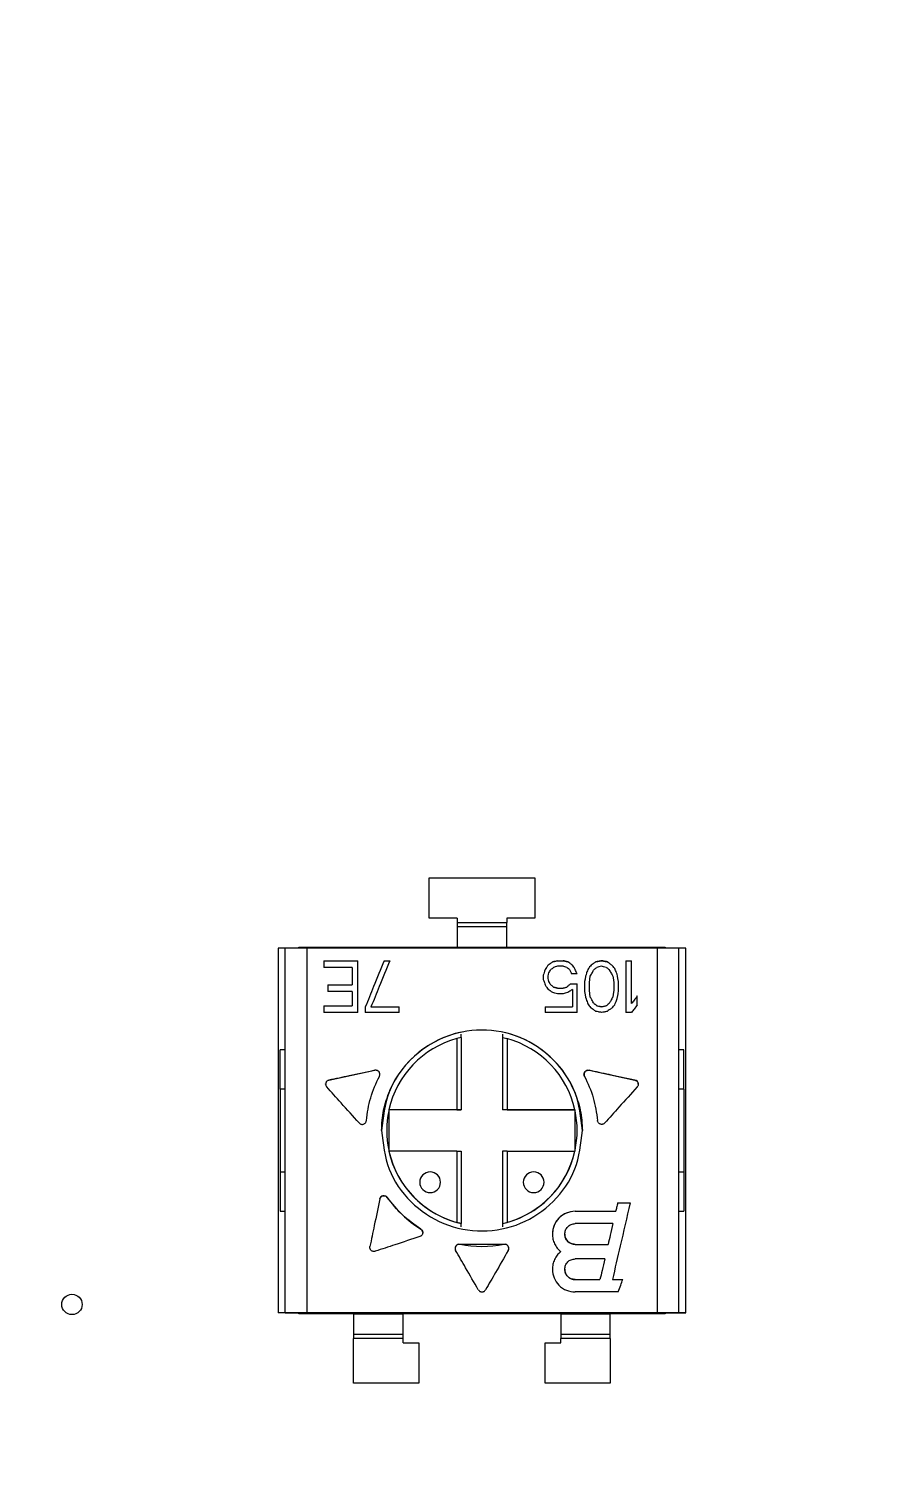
# Model space of a CAD drawing. Header units: millimetres. Extents: x -963 to 6509, y -1367 to 453.
# Drawn here: x 5608.98 to 5619.3, y -299.01 to -281.19 of the extents above; entities that cross this region are included whole.
import ezdxf

# ---------------------------------------------------------------- set-up
doc = ezdxf.new("R2010")
doc.units = ezdxf.units.MM
doc.header["$LTSCALE"] = 0.5
doc.layers.get('0').update_dxf_attribs({"lineweight": 60})

msp = doc.modelspace()

# ---------------------------------------------------------------- hatches: boundary and pattern name
at = {"linetype": 'Continuous', "lineweight": 25}
h = msp.add_hatch(dxfattribs=at)
h.set_pattern_fill('ANSI37', style=0)
edge = h.paths.add_edge_path(flags=0)
edge.add_line((5693.734, -230.456), (5529.734, -230.456))
edge.add_arc((5529.734, -233.456), 3, 90, 180)
edge.add_line((5526.734, -233.456), (5526.734, -347.456))
edge.add_arc((5529.734, -347.456), 3, 180, 270)
edge.add_line((5529.734, -350.456), (5549.734, -350.456))
edge.add_line((5549.734, -350.456), (5549.734, -353.456))
edge.add_line((5549.734, -353.456), (5569.734, -353.456))
edge.add_line((5569.734, -353.456), (5569.734, -350.456))
edge.add_line((5569.734, -350.456), (5653.734, -350.456))
edge.add_line((5653.734, -350.456), (5653.734, -353.456))
edge.add_line((5653.734, -353.456), (5673.734, -353.456))
edge.add_line((5673.734, -353.456), (5673.734, -350.456))
edge.add_line((5673.734, -350.456), (5693.734, -350.456))
edge.add_arc((5693.734, -347.456), 3, 270, 360)
edge.add_line((5696.734, -347.456), (5696.734, -233.456))
edge.add_arc((5693.734, -233.456), 3, 0, 90)
edge = h.paths.add_edge_path(flags=0)
edge.add_arc((5686.734, -340.456), 3.15, 0, 360)
edge = h.paths.add_edge_path(flags=0)
edge.add_arc((5536.734, -340.456), 3.15, 0, 360)
edge = h.paths.add_edge_path(flags=0)
edge.add_arc((5536.734, -240.456), 3.15, 0, 360)
edge = h.paths.add_edge_path(flags=0)
edge.add_arc((5686.734, -240.456), 3.15, 0, 360)
h.paths.add_polyline_path([(5531.734, -245.456), (5541.734, -245.456), (5541.734, -235.456), (5681.734, -235.456), (5681.734, -245.456), (5691.734, -245.456), (5691.734, -335.456), (5681.734, -335.456), (5681.734, -345.456), (5541.734, -345.456), (5541.734, -335.456), (5531.734, -335.456)], flags=0)

# ---------------------------------------------------------------- linework, layer by layer
at = {"color": 7, "linetype": 'Continuous', "lineweight": 25}
for p, q in [((5613.891, -292.099), (5613.891, -291.603)), ((5613.891, -291.603), (5615.186, -291.603)), ((5615.186, -291.603), (5615.186, -292.099)), ((5614.234, -292.099), (5613.891, -292.099)), ((5614.234, -292.099), (5614.234, -292.15)), ((5615.186, -292.099), (5614.843, -292.099)), ((5614.843, -292.099), (5614.843, -292.15)), ((5614.234, -292.15), (5614.843, -292.15)), ((5614.234, -292.15), (5614.234, -292.2)), ((5614.234, -292.2), (5614.234, -292.452)), ((5614.234, -292.2), (5614.843, -292.2)), ((5614.843, -292.2), (5614.843, -292.15)), ((5614.843, -292.452), (5614.843, -292.2)), ((5612.291, -292.452), (5613.713, -292.452)), ((5612.291, -292.467), (5612.291, -292.452)), ((5613.713, -292.452), (5613.713, -292.467)), ((5613.713, -292.452), (5615.364, -292.452)), ((5615.364, -292.467), (5615.364, -292.452)), ((5615.364, -292.452), (5616.786, -292.452)), ((5616.786, -292.452), (5616.786, -292.467)), ((5612.039, -292.467), (5612.039, -296.937)), ((5612.125, -292.467), (5612.039, -292.467)), ((5612.125, -296.937), (5612.125, -292.467)), ((5612.39, -292.467), (5612.125, -292.467)), ((5612.39, -292.467), (5612.39, -296.937)), ((5616.687, -292.467), (5612.39, -292.467)), ((5612.601, -292.619), (5613.015, -292.619)), ((5612.601, -292.619), (5612.601, -292.701)), ((5612.601, -292.619), (5613.015, -292.619)), ((5613.015, -293.254), (5613.015, -292.619)), ((5613.338, -292.619), (5613.407, -292.619)), ((5613.338, -292.619), (5613.407, -292.619)), ((5615.406, -292.633), (5615.464, -292.619)), ((5615.464, -292.619), (5615.533, -292.619)), ((5615.464, -292.619), (5615.533, -292.619)), ((5615.533, -292.619), (5615.591, -292.633)), ((5615.936, -292.633), (5616.006, -292.619)), ((5616.006, -292.619), (5616.075, -292.633)), ((5616.305, -292.619), (5616.305, -293.254)), ((5616.305, -292.619), (5616.374, -292.619)), ((5616.305, -292.619), (5616.374, -292.619)), ((5616.374, -293.146), (5616.374, -292.619)), ((5616.687, -292.467), (5616.687, -296.937)), ((5616.951, -292.467), (5616.687, -292.467)), ((5616.951, -292.467), (5616.951, -296.937)), ((5617.038, -292.467), (5616.951, -292.467)), ((5617.038, -296.937), (5617.038, -292.467)), ((5612.946, -292.701), (5612.601, -292.701)), ((5612.946, -292.701), (5612.946, -292.917)), ((5615.291, -292.795), (5615.291, -292.849)), ((5615.349, -292.836), (5615.349, -292.809)), ((5615.533, -292.687), (5615.464, -292.687)), ((5615.706, -292.782), (5615.637, -292.782)), ((5612.647, -292.917), (5612.946, -292.917)), ((5612.647, -292.917), (5612.647, -292.998)), ((5612.647, -292.917), (5612.946, -292.917)), ((5612.946, -292.998), (5612.647, -292.998)), ((5612.946, -292.998), (5612.946, -293.173)), ((5615.418, -292.944), (5615.464, -292.957)), ((5615.464, -292.957), (5615.533, -292.957)), ((5615.464, -292.957), (5615.533, -292.957)), ((5615.533, -292.957), (5615.579, -292.944)), ((5615.625, -292.903), (5615.706, -292.903)), ((5615.625, -292.903), (5615.706, -292.903)), ((5615.648, -292.971), (5615.648, -293.187)), ((5615.706, -293.254), (5615.706, -292.903)), ((5615.798, -292.876), (5615.798, -292.998)), ((5615.856, -292.984), (5615.856, -292.89)), ((5616.155, -292.89), (5616.155, -292.984)), ((5616.213, -292.998), (5616.213, -292.876)), ((5612.601, -293.173), (5612.946, -293.173)), ((5612.601, -293.173), (5612.601, -293.254)), ((5612.601, -293.173), (5612.946, -293.173)), ((5615.533, -293.025), (5615.464, -293.025)), ((5615.948, -293.173), (5616.006, -293.187)), ((5616.006, -293.187), (5616.063, -293.173)), ((5616.443, -293.16), (5616.443, -293.052)), ((5613.015, -293.254), (5612.601, -293.254)), ((5613.108, -293.187), (5613.108, -293.254)), ((5613.522, -293.254), (5613.108, -293.254)), ((5613.177, -293.187), (5613.522, -293.187)), ((5613.522, -293.254), (5613.522, -293.187)), ((5615.314, -293.187), (5615.648, -293.187)), ((5615.314, -293.187), (5615.314, -293.254)), ((5615.314, -293.187), (5615.648, -293.187)), ((5615.706, -293.254), (5615.314, -293.254)), ((5616.374, -293.254), (5616.305, -293.254)), ((5614.284, -293.562), (5614.284, -293.521)), ((5614.792, -293.521), (5614.792, -293.562)), ((5612.062, -294.194), (5612.062, -293.712)), ((5612.125, -293.712), (5612.062, -293.712)), ((5614.284, -293.562), (5614.231, -293.575)), ((5614.231, -293.575), (5614.231, -294.449)), ((5614.284, -293.562), (5614.284, -294.449)), ((5614.792, -293.562), (5614.792, -294.449)), ((5614.792, -293.562), (5614.846, -293.575)), ((5614.846, -293.575), (5614.846, -294.449)), ((5617.015, -293.712), (5616.951, -293.712)), ((5617.015, -294.194), (5617.015, -293.712)), ((5612.661, -294.085), (5613.225, -293.964)), ((5615.852, -293.964), (5616.415, -294.085)), ((5612.062, -294.194), (5612.062, -295.21)), ((5612.125, -294.194), (5612.062, -294.194)), ((5612.621, -294.134), (5612.621, -294.131)), ((5617.015, -294.194), (5616.951, -294.194)), ((5617.015, -294.194), (5617.015, -295.21)), ((5613.398, -294.449), (5613.395, -294.449)), ((5613.395, -294.449), (5613.395, -294.46)), ((5613.395, -294.46), (5613.395, -294.945)), ((5614.231, -294.449), (5613.398, -294.449)), ((5614.284, -294.449), (5613.398, -294.449)), ((5614.231, -294.449), (5614.284, -294.449)), ((5614.846, -294.449), (5614.792, -294.449)), ((5615.679, -294.449), (5614.792, -294.449)), ((5614.846, -294.449), (5615.679, -294.449)), ((5615.681, -294.449), (5615.679, -294.449)), ((5615.681, -294.46), (5615.681, -294.449)), ((5615.681, -294.945), (5615.681, -294.46)), ((5613.395, -294.945), (5613.395, -294.956)), ((5613.398, -294.956), (5613.395, -294.956)), ((5614.231, -294.956), (5613.398, -294.956)), ((5614.231, -294.956), (5614.284, -294.956)), ((5614.231, -294.956), (5614.231, -295.83)), ((5614.284, -294.956), (5614.284, -295.843)), ((5614.846, -294.956), (5614.792, -294.956)), ((5614.792, -294.956), (5614.792, -295.843)), ((5614.846, -294.956), (5614.846, -295.83)), ((5614.846, -294.956), (5615.679, -294.956)), ((5615.681, -294.956), (5615.679, -294.956)), ((5615.681, -294.956), (5615.681, -294.945)), ((5612.062, -295.21), (5612.125, -295.21)), ((5612.062, -295.21), (5612.062, -295.693)), ((5616.951, -295.21), (5617.015, -295.21)), ((5617.015, -295.21), (5617.015, -295.693)), ((5616.203, -295.591), (5616.356, -295.591)), ((5616.203, -295.591), (5616.356, -295.591)), ((5612.062, -295.693), (5612.125, -295.693)), ((5614.284, -295.843), (5614.231, -295.83)), ((5614.284, -295.884), (5614.284, -295.843)), ((5614.792, -295.843), (5614.846, -295.83)), ((5614.792, -295.843), (5614.792, -295.884)), ((5615.681, -295.693), (5616.18, -295.693)), ((5615.681, -295.693), (5616.18, -295.693)), ((5616.145, -295.845), (5615.681, -295.845)), ((5616.951, -295.693), (5617.015, -295.693)), ((5614.807, -296.099), (5614.27, -296.099)), ((5614.807, -296.099), (5614.807, -296.099)), ((5615.681, -296.099), (5616.086, -296.099)), ((5615.681, -296.099), (5616.086, -296.099)), ((5616.045, -296.277), (5615.681, -296.277)), ((5615.681, -296.531), (5615.986, -296.531)), ((5615.681, -296.531), (5615.986, -296.531)), ((5616.139, -296.531), (5616.266, -296.531)), ((5616.139, -296.531), (5616.266, -296.531)), ((5616.21, -296.683), (5615.681, -296.683)), ((5612.156, -296.937), (5612.039, -296.937)), ((5612.125, -296.937), (5612.039, -296.937)), ((5612.125, -296.937), (5612.39, -296.937)), ((5612.252, -296.937), (5612.156, -296.937)), ((5612.37, -296.937), (5612.252, -296.937)), ((5612.291, -296.953), (5612.291, -296.937)), ((5616.786, -296.953), (5612.291, -296.953)), ((5613.713, -296.953), (5612.291, -296.953)), ((5616.707, -296.937), (5612.37, -296.937)), ((5612.39, -296.937), (5616.687, -296.937)), ((5612.964, -296.953), (5613.573, -296.953)), ((5612.964, -296.953), (5612.964, -297.204)), ((5613.573, -297.204), (5613.573, -296.953)), ((5613.713, -296.937), (5613.713, -296.953)), ((5615.364, -296.953), (5613.713, -296.953)), ((5615.364, -296.953), (5615.364, -296.937)), ((5616.786, -296.953), (5615.364, -296.953)), ((5615.504, -296.953), (5616.113, -296.953)), ((5615.504, -296.953), (5615.504, -297.204)), ((5616.113, -297.204), (5616.113, -296.953)), ((5616.687, -296.937), (5616.951, -296.937)), ((5616.824, -296.937), (5616.707, -296.937)), ((5616.786, -296.937), (5616.786, -296.953)), ((5616.921, -296.937), (5616.824, -296.937)), ((5617.038, -296.937), (5616.921, -296.937)), ((5616.951, -296.937), (5617.038, -296.937)), ((5613.573, -297.204), (5612.964, -297.204)), ((5612.964, -297.204), (5612.964, -297.255)), ((5613.573, -297.255), (5612.964, -297.255)), ((5612.964, -297.801), (5612.964, -297.255)), ((5613.573, -297.255), (5613.573, -297.204)), ((5613.573, -297.306), (5613.573, -297.255)), ((5616.113, -297.204), (5615.504, -297.204)), ((5615.504, -297.204), (5615.504, -297.255)), ((5616.113, -297.255), (5615.504, -297.255)), ((5615.504, -297.306), (5615.504, -297.255)), ((5616.113, -297.255), (5616.113, -297.204)), ((5616.113, -297.255), (5616.113, -297.801)), ((5613.573, -297.306), (5613.764, -297.306)), ((5613.764, -297.306), (5613.764, -297.801)), ((5615.313, -297.801), (5615.313, -297.306)), ((5615.313, -297.306), (5615.504, -297.306)), ((5613.764, -297.801), (5612.964, -297.801)), ((5616.113, -297.801), (5615.313, -297.801))]:
    msp.add_line(p, q, dxfattribs=at)
at = {"color": 7, "linetype": 'Continuous', "lineweight": 25, "flags": 128}
for points in [[(5615.349, -292.809), (5615.355, -292.786), (5615.36, -292.768)], [(5615.81, -292.809), (5615.803, -292.846), (5615.798, -292.876)], [(5615.821, -292.768), (5615.815, -292.791), (5615.81, -292.809)], [(5615.856, -292.89), (5615.862, -292.844), (5615.867, -292.809)], [(5616.144, -292.809), (5616.15, -292.854), (5616.155, -292.89)], [(5616.201, -292.809), (5616.195, -292.786), (5616.19, -292.768)], [(5616.213, -292.876), (5616.207, -292.838), (5616.201, -292.809)], [(5615.36, -292.876), (5615.354, -292.854), (5615.349, -292.836)], [(5615.798, -292.998), (5615.805, -293.036), (5615.81, -293.065)], [(5615.867, -293.065), (5615.861, -293.02), (5615.856, -292.984)], [(5616.155, -292.984), (5616.149, -293.03), (5616.144, -293.065)], [(5615.81, -293.065), (5615.816, -293.088), (5615.821, -293.106)], [(5613.177, -293.187), (5613.22, -293.187), (5613.263, -293.187), (5613.306, -293.187), (5613.35, -293.187), (5613.393, -293.187), (5613.436, -293.187), (5613.479, -293.187), (5613.522, -293.187)]]:
    msp.add_lwpolyline(points, dxfattribs=at)
at = {"color": 7, "linetype": 'Continuous', "lineweight": 25}
msp.add_circle((5609.51, -296.836), 0.125, dxfattribs=at)
for centre, radius, start, end in [((5614.538, -294.702), 1.232, 101.8989, 156.7156), ((5614.538, -294.702), 1.232, 23.2848, 78.1011), ((5614.538, -294.702), 1.168, 105.2509, 167.4823), ((5614.538, -294.702), 1.168, 12.5178, 74.7491), ((5613.236, -294.014), 0.0508, 332.1427, 102.0625), ((5615.841, -294.014), 0.0508, 77.9375, 207.8573), ((5616.405, -294.134), 0.0508, 0, 77.9375), ((5614.538, -294.702), 1.168, 168.0313, 191.9688), ((5614.538, -294.702), 1.168, 348.0313, 11.9688), ((5614.538, -294.702), 1.168, 192.5178, 254.7491), ((5614.538, -294.702), 1.168, 192.5178, 257.4441), ((5614.538, -294.702), 1.168, 282.5559, 347.4823), ((5614.538, -294.702), 1.168, 285.2509, 347.4823), ((5613.903, -295.337), 0.127, 90, 270), ((5613.903, -295.337), 0.127, 90, 180), ((5613.903, -295.337), 0.127, 270, 90), ((5613.903, -295.337), 0.127, 0, 90), ((5615.173, -295.337), 0.127, 90, 270), ((5615.173, -295.337), 0.127, 90, 180), ((5615.173, -295.337), 0.127, 270, 90), ((5615.173, -295.337), 0.127, 0, 90), ((5613.335, -295.553), 0.0508, 35.2514, 168.2775), ((5614.538, -294.702), 1.422, 215.2514, 238.1973), ((5615.681, -295.972), 0.279, 90, 180), ((5613.762, -295.954), 0.0508, 359.9999, 58.1973), ((5615.681, -295.972), 0.127, 180, 270), ((5614.26, -296.149), 0.0508, 79.1101, 210), ((5614.538, -294.702), 1.422, 259.1101, 280.8899), ((5614.817, -296.149), 0.0508, 330, 100.8899), ((5615.681, -296.404), 0.127, 180, 270)]:
    msp.add_arc(centre, radius, start, end, dxfattribs=at)
for points, knots in [([(5613.338, -292.619), (5613.295, -292.725), (5613.218, -292.915), (5613.141, -293.104), (5613.108, -293.187)], [0, 0, 0, 0, 0.559998, 1, 1, 1, 1]), ([(5613.407, -292.619), (5613.364, -292.725), (5613.287, -292.915), (5613.211, -293.104), (5613.177, -293.187)], [0, 0, 0, 0, 0.56, 1, 1, 1, 1]), ([(5615.406, -292.633), (5615.396, -292.641), (5615.376, -292.654), (5615.357, -292.668), (5615.349, -292.674)], [0, 0, 0, 0, 0.5600019, 1, 1, 1, 1]), ([(5615.464, -292.619), (5615.453, -292.622), (5615.434, -292.627), (5615.415, -292.631), (5615.406, -292.633)], [0, 0, 0, 0, 0.560003, 1, 1, 1, 1]), ([(5615.591, -292.633), (5615.58, -292.63), (5615.561, -292.626), (5615.542, -292.621), (5615.533, -292.619)], [0, 0, 0, 0, 0.559988, 1, 1, 1, 1]), ([(5615.648, -292.674), (5615.638, -292.666), (5615.618, -292.652), (5615.599, -292.639), (5615.591, -292.633)], [0, 0, 0, 0, 0.560008, 1, 1, 1, 1]), ([(5615.936, -292.633), (5615.926, -292.641), (5615.907, -292.654), (5615.887, -292.668), (5615.879, -292.674)], [0, 0, 0, 0, 0.560001, 1, 1, 1, 1]), ([(5616.006, -292.619), (5615.993, -292.622), (5615.97, -292.627), (5615.947, -292.631), (5615.936, -292.633)], [0, 0, 0, 0, 0.560013, 1, 1, 1, 1]), ([(5616.075, -292.633), (5616.062, -292.63), (5616.039, -292.626), (5616.016, -292.621), (5616.006, -292.619)], [0, 0, 0, 0, 0.559987, 1, 1, 1, 1]), ([(5616.132, -292.674), (5616.122, -292.666), (5616.102, -292.652), (5616.083, -292.639), (5616.075, -292.633)], [0, 0, 0, 0, 0.560006, 1, 1, 1, 1]), ([(5615.314, -292.728), (5615.31, -292.74), (5615.302, -292.763), (5615.295, -292.785), (5615.291, -292.795)], [0, 0, 0, 0, 0.560013, 1, 1, 1, 1]), ([(5615.349, -292.674), (5615.342, -292.684), (5615.331, -292.702), (5615.319, -292.72), (5615.314, -292.728)], [0, 0, 0, 0, 0.560008, 1, 1, 1, 1]), ([(5615.36, -292.768), (5615.365, -292.761), (5615.372, -292.747), (5615.38, -292.734), (5615.383, -292.728)], [0, 0, 0, 0, 0.559985, 1, 1, 1, 1]), ([(5615.383, -292.728), (5615.39, -292.723), (5615.401, -292.714), (5615.413, -292.705), (5615.418, -292.701)], [0, 0, 0, 0, 0.560055, 1, 1, 1, 1]), ([(5615.464, -292.687), (5615.455, -292.69), (5615.44, -292.694), (5615.425, -292.699), (5615.418, -292.701)], [0, 0, 0, 0, 0.559999, 1, 1, 1, 1]), ([(5615.579, -292.701), (5615.571, -292.698), (5615.555, -292.694), (5615.54, -292.689), (5615.533, -292.687)], [0, 0, 0, 0, 0.55997, 1, 1, 1, 1]), ([(5615.579, -292.701), (5615.586, -292.706), (5615.597, -292.715), (5615.609, -292.724), (5615.614, -292.728)], [0, 0, 0, 0, 0.560052, 1, 1, 1, 1]), ([(5615.614, -292.728), (5615.618, -292.738), (5615.626, -292.756), (5615.634, -292.774), (5615.637, -292.782)], [0, 0, 0, 0, 0.559998, 1, 1, 1, 1]), ([(5615.683, -292.728), (5615.677, -292.717), (5615.665, -292.699), (5615.653, -292.681), (5615.648, -292.674)], [0, 0, 0, 0, 0.559993, 1, 1, 1, 1]), ([(5615.706, -292.782), (5615.702, -292.772), (5615.694, -292.754), (5615.686, -292.736), (5615.683, -292.728)], [0, 0, 0, 0, 0.559974, 1, 1, 1, 1]), ([(5615.844, -292.714), (5615.84, -292.724), (5615.832, -292.742), (5615.825, -292.76), (5615.821, -292.768)], [0, 0, 0, 0, 0.560004, 1, 1, 1, 1]), ([(5615.879, -292.674), (5615.872, -292.681), (5615.861, -292.695), (5615.849, -292.708), (5615.844, -292.714)], [0, 0, 0, 0, 0.559986, 1, 1, 1, 1]), ([(5615.867, -292.809), (5615.876, -292.794), (5615.891, -292.766), (5615.907, -292.739), (5615.913, -292.728)], [0, 0, 0, 0, 0.559988, 1, 1, 1, 1]), ([(5615.913, -292.728), (5615.92, -292.723), (5615.931, -292.714), (5615.943, -292.705), (5615.948, -292.701)], [0, 0, 0, 0, 0.559966, 1, 1, 1, 1]), ([(5616.006, -292.687), (5615.995, -292.69), (5615.976, -292.694), (5615.956, -292.699), (5615.948, -292.701)], [0, 0, 0, 0, 0.560004, 1, 1, 1, 1]), ([(5616.063, -292.701), (5616.052, -292.698), (5616.033, -292.694), (5616.014, -292.689), (5616.006, -292.687)], [0, 0, 0, 0, 0.559965, 1, 1, 1, 1]), ([(5616.063, -292.701), (5616.07, -292.706), (5616.081, -292.715), (5616.093, -292.724), (5616.098, -292.728)], [0, 0, 0, 0, 0.5599896, 1, 1, 1, 1]), ([(5616.098, -292.728), (5616.106, -292.743), (5616.122, -292.77), (5616.137, -292.797), (5616.144, -292.809)], [0, 0, 0, 0, 0.560003, 1, 1, 1, 1]), ([(5616.167, -292.714), (5616.16, -292.707), (5616.149, -292.693), (5616.137, -292.679), (5616.132, -292.674)], [0, 0, 0, 0, 0.5600157, 1, 1, 1, 1]), ([(5616.19, -292.768), (5616.186, -292.758), (5616.178, -292.74), (5616.17, -292.722), (5616.167, -292.714)], [0, 0, 0, 0, 0.560019, 1, 1, 1, 1]), ([(5615.291, -292.849), (5615.296, -292.862), (5615.303, -292.884), (5615.311, -292.907), (5615.314, -292.917)], [0, 0, 0, 0, 0.559983, 1, 1, 1, 1]), ([(5615.314, -292.917), (5615.321, -292.927), (5615.332, -292.945), (5615.344, -292.963), (5615.349, -292.971)], [0, 0, 0, 0, 0.560009, 1, 1, 1, 1]), ([(5615.406, -293.011), (5615.396, -293.004), (5615.376, -292.99), (5615.357, -292.977), (5615.349, -292.971)], [0, 0, 0, 0, 0.559995, 1, 1, 1, 1]), ([(5615.383, -292.917), (5615.379, -292.909), (5615.371, -292.896), (5615.364, -292.882), (5615.36, -292.876)], [0, 0, 0, 0, 0.560011, 1, 1, 1, 1]), ([(5615.418, -292.944), (5615.412, -292.939), (5615.4, -292.93), (5615.388, -292.921), (5615.383, -292.917)], [0, 0, 0, 0, 0.559999, 1, 1, 1, 1]), ([(5615.464, -292.957), (5615.455, -292.955), (5615.44, -292.95), (5615.425, -292.946), (5615.418, -292.944)], [0, 0, 0, 0, 0.559994, 1, 1, 1, 1]), ([(5615.579, -292.944), (5615.571, -292.946), (5615.555, -292.951), (5615.54, -292.955), (5615.533, -292.957)], [0, 0, 0, 0, 0.559976, 1, 1, 1, 1]), ([(5615.625, -292.903), (5615.617, -292.911), (5615.601, -292.924), (5615.586, -292.938), (5615.579, -292.944)], [0, 0, 0, 0, 0.559992, 1, 1, 1, 1]), ([(5615.648, -292.971), (5615.638, -292.978), (5615.618, -292.992), (5615.599, -293.005), (5615.591, -293.011)], [0, 0, 0, 0, 0.560001, 1, 1, 1, 1]), ([(5616.201, -293.065), (5616.204, -293.053), (5616.207, -293.03), (5616.211, -293.008), (5616.213, -292.998)], [0, 0, 0, 0, 0.560021, 1, 1, 1, 1]), ([(5615.464, -293.025), (5615.453, -293.022), (5615.434, -293.018), (5615.415, -293.013), (5615.406, -293.011)], [0, 0, 0, 0, 0.560006, 1, 1, 1, 1]), ([(5615.591, -293.011), (5615.58, -293.014), (5615.561, -293.018), (5615.542, -293.023), (5615.533, -293.025)], [0, 0, 0, 0, 0.559984, 1, 1, 1, 1]), ([(5615.821, -293.106), (5615.826, -293.116), (5615.833, -293.134), (5615.841, -293.152), (5615.844, -293.16)], [0, 0, 0, 0, 0.559985, 1, 1, 1, 1]), ([(5615.844, -293.16), (5615.851, -293.167), (5615.862, -293.181), (5615.874, -293.195), (5615.879, -293.2)], [0, 0, 0, 0, 0.559998, 1, 1, 1, 1]), ([(5615.913, -293.146), (5615.905, -293.131), (5615.889, -293.104), (5615.874, -293.077), (5615.867, -293.065)], [0, 0, 0, 0, 0.559991, 1, 1, 1, 1]), ([(5615.948, -293.173), (5615.942, -293.168), (5615.93, -293.159), (5615.918, -293.15), (5615.913, -293.146)], [0, 0, 0, 0, 0.560006, 1, 1, 1, 1]), ([(5616.006, -293.187), (5615.995, -293.184), (5615.976, -293.18), (5615.956, -293.175), (5615.948, -293.173)], [0, 0, 0, 0, 0.559997, 1, 1, 1, 1]), ([(5616.063, -293.173), (5616.052, -293.176), (5616.033, -293.18), (5616.014, -293.185), (5616.006, -293.187)], [0, 0, 0, 0, 0.559965, 1, 1, 1, 1]), ([(5616.098, -293.146), (5616.091, -293.151), (5616.08, -293.16), (5616.068, -293.169), (5616.063, -293.173)], [0, 0, 0, 0, 0.560008, 1, 1, 1, 1]), ([(5616.144, -293.065), (5616.135, -293.08), (5616.12, -293.107), (5616.105, -293.135), (5616.098, -293.146)], [0, 0, 0, 0, 0.559993, 1, 1, 1, 1]), ([(5616.132, -293.2), (5616.139, -293.193), (5616.15, -293.179), (5616.162, -293.166), (5616.167, -293.16)], [0, 0, 0, 0, 0.559969, 1, 1, 1, 1]), ([(5616.167, -293.16), (5616.171, -293.15), (5616.179, -293.132), (5616.187, -293.114), (5616.19, -293.106)], [0, 0, 0, 0, 0.5599839, 1, 1, 1, 1]), ([(5616.19, -293.106), (5616.192, -293.098), (5616.196, -293.085), (5616.2, -293.071), (5616.201, -293.065)], [0, 0, 0, 0, 0.560004, 1, 1, 1, 1]), ([(5616.443, -293.052), (5616.431, -293.069), (5616.407, -293.101), (5616.384, -293.133), (5616.374, -293.146)], [0, 0, 0, 0, 0.559995, 1, 1, 1, 1]), ([(5616.443, -293.16), (5616.431, -293.178), (5616.407, -293.209), (5616.384, -293.241), (5616.374, -293.254)], [0, 0, 0, 0, 0.5599881, 1, 1, 1, 1]), ([(5615.936, -293.241), (5615.926, -293.233), (5615.907, -293.22), (5615.887, -293.206), (5615.879, -293.2)], [0, 0, 0, 0, 0.5600093, 1, 1, 1, 1]), ([(5616.006, -293.254), (5615.993, -293.252), (5615.97, -293.247), (5615.947, -293.243), (5615.936, -293.241)], [0, 0, 0, 0, 0.560015, 1, 1, 1, 1]), ([(5616.075, -293.241), (5616.062, -293.244), (5616.039, -293.248), (5616.016, -293.253), (5616.006, -293.254)], [0, 0, 0, 0, 0.55999, 1, 1, 1, 1]), ([(5616.132, -293.2), (5616.122, -293.208), (5616.102, -293.222), (5616.083, -293.235), (5616.075, -293.241)], [0, 0, 0, 0, 0.560014, 1, 1, 1, 1]), ([(5615.77, -294.702), (5615.752, -294.541), (5615.715, -294.218), (5615.429, -293.807), (5615.02, -293.533), (5614.534, -293.438), (5614.051, -293.536), (5613.646, -293.81), (5613.362, -294.219), (5613.325, -294.541), (5613.307, -294.702)], [0, 0, 0, 0, 0.1251621, 0.2501555, 0.376311, 0.501231, 0.625507, 0.7504226, 0.8749767, 1, 1, 1, 1]), ([(5613.225, -293.964), (5613.12, -293.987), (5612.932, -294.027), (5612.744, -294.067), (5612.661, -294.085)], [0, 0, 0, 0, 0.559994, 1, 1, 1, 1]), ([(5613.121, -294.581), (5613.134, -294.486), (5613.16, -294.297), (5613.241, -294.124), (5613.281, -294.038)], [0, 0, 0, 0, 0.500051, 1, 1, 1, 1]), ([(5613.281, -294.038), (5613.283, -294.033), (5613.287, -294.024), (5613.287, -294.01), (5613.284, -293.995), (5613.277, -293.983), (5613.267, -293.973), (5613.254, -293.966), (5613.24, -293.962), (5613.23, -293.964), (5613.225, -293.964)], [0, 0, 0, 0, 0.127531, 0.251481, 0.375392, 0.498803, 0.62269, 0.747076, 0.871592, 1, 1, 1, 1]), ([(5615.796, -294.038), (5615.794, -294.033), (5615.79, -294.024), (5615.79, -294.01), (5615.793, -293.996), (5615.8, -293.983), (5615.81, -293.973), (5615.823, -293.966), (5615.837, -293.962), (5615.847, -293.964), (5615.852, -293.964)], [0, 0, 0, 0, 0.124726, 0.249156, 0.373612, 0.498561, 0.624031, 0.749086, 0.874178, 1, 1, 1, 1]), ([(5615.796, -294.038), (5615.836, -294.124), (5615.917, -294.297), (5615.943, -294.486), (5615.956, -294.581)], [0, 0, 0, 0, 0.499951, 1, 1, 1, 1]), ([(5616.415, -294.085), (5616.31, -294.062), (5616.123, -294.022), (5615.934, -293.982), (5615.852, -293.964)], [0, 0, 0, 0, 0.559996, 1, 1, 1, 1]), ([(5612.661, -294.085), (5612.657, -294.086), (5612.648, -294.089), (5612.637, -294.096), (5612.629, -294.107), (5612.623, -294.119), (5612.621, -294.132), (5612.622, -294.145), (5612.626, -294.158), (5612.632, -294.165), (5612.634, -294.168)], [0, 0, 0, 0, 0.128404, 0.253064, 0.377739, 0.502292, 0.626139, 0.749911, 0.87346, 1, 1, 1, 1]), ([(5613.033, -294.61), (5612.958, -294.528), (5612.826, -294.38), (5612.693, -294.233), (5612.634, -294.168)], [0, 0, 0, 0, 0.559999, 1, 1, 1, 1]), ([(5613.307, -294.702), (5613.311, -294.619), (5613.319, -294.451), (5613.378, -294.294), (5613.407, -294.215)], [0, 0, 0, 0, 0.500028, 1, 1, 1, 1]), ([(5615.67, -294.215), (5615.699, -294.294), (5615.757, -294.451), (5615.766, -294.619), (5615.77, -294.702)], [0, 0, 0, 0, 0.499998, 1, 1, 1, 1]), ([(5616.443, -294.168), (5616.368, -294.251), (5616.235, -294.398), (5616.102, -294.545), (5616.044, -294.61)], [0, 0, 0, 0, 0.56, 1, 1, 1, 1]), ([(5616.415, -294.085), (5616.42, -294.086), (5616.428, -294.089), (5616.439, -294.096), (5616.448, -294.107), (5616.454, -294.119), (5616.456, -294.132), (5616.455, -294.145), (5616.451, -294.158), (5616.445, -294.165), (5616.443, -294.168)], [0, 0, 0, 0, 0.1263804, 0.2515418, 0.3766061, 0.5023384, 0.6273345, 0.7514946, 0.8755132, 1, 1, 1, 1]), ([(5613.033, -294.61), (5613.037, -294.614), (5613.044, -294.62), (5613.058, -294.626), (5613.073, -294.628), (5613.087, -294.625), (5613.1, -294.618), (5613.111, -294.608), (5613.119, -294.595), (5613.12, -294.585), (5613.121, -294.581)], [0, 0, 0, 0, 0.127227, 0.252323, 0.376937, 0.501027, 0.62485, 0.748944, 0.873584, 1, 1, 1, 1]), ([(5616.044, -294.61), (5616.04, -294.614), (5616.033, -294.62), (5616.019, -294.626), (5616.005, -294.628), (5615.99, -294.625), (5615.977, -294.618), (5615.966, -294.608), (5615.958, -294.595), (5615.956, -294.585), (5615.956, -294.581)], [0, 0, 0, 0, 0.124688, 0.249586, 0.374974, 0.50065, 0.62611, 0.751102, 0.875757, 1, 1, 1, 1]), ([(5613.307, -294.702), (5613.325, -294.864), (5613.362, -295.187), (5613.648, -295.598), (5614.057, -295.872), (5614.543, -295.966), (5615.026, -295.869), (5615.431, -295.595), (5615.715, -295.186), (5615.752, -294.864), (5615.77, -294.702)], [0, 0, 0, 0, 0.125162, 0.250156, 0.376318, 0.501237, 0.625514, 0.750423, 0.874977, 1, 1, 1, 1]), ([(5613.286, -295.542), (5613.263, -295.651), (5613.223, -295.845), (5613.182, -296.039), (5613.165, -296.125)], [0, 0, 0, 0, 0.56, 1, 1, 1, 1]), ([(5613.286, -295.542), (5613.287, -295.538), (5613.29, -295.528), (5613.299, -295.516), (5613.311, -295.507), (5613.325, -295.502), (5613.34, -295.501), (5613.354, -295.505), (5613.367, -295.512), (5613.374, -295.519), (5613.377, -295.523)], [0, 0, 0, 0, 0.124282, 0.248796, 0.373637, 0.498955, 0.624475, 0.749761, 0.874862, 1, 1, 1, 1]), ([(5613.789, -295.911), (5613.71, -295.857), (5613.554, -295.748), (5613.436, -295.598), (5613.377, -295.523)], [0, 0, 0, 0, 0.499894, 1, 1, 1, 1]), ([(5616.356, -295.591), (5616.315, -295.767), (5616.243, -296.08), (5616.17, -296.393), (5616.139, -296.531)], [0, 0, 0, 0, 0.56, 1, 1, 1, 1]), ([(5616.203, -295.591), (5616.199, -295.61), (5616.191, -295.644), (5616.183, -295.678), (5616.18, -295.693)], [0, 0, 0, 0, 0.55999, 1, 1, 1, 1]), ([(5615.681, -295.693), (5615.645, -295.697), (5615.571, -295.706), (5615.479, -295.771), (5615.415, -295.863), (5615.406, -295.936), (5615.402, -295.972)], [0, 0, 0, 0, 0.2518819, 0.5021698, 0.7512815, 1, 1, 1, 1]), ([(5615.554, -295.972), (5615.556, -295.956), (5615.56, -295.923), (5615.589, -295.881), (5615.631, -295.851), (5615.665, -295.847), (5615.681, -295.845)], [0, 0, 0, 0, 0.2491404, 0.4959588, 0.7465331, 1, 1, 1, 1]), ([(5616.145, -295.845), (5616.134, -295.893), (5616.114, -295.977), (5616.095, -296.062), (5616.086, -296.099)], [0, 0, 0, 0, 0.560001, 1, 1, 1, 1]), ([(5613.778, -296.003), (5613.676, -296.036), (5613.493, -296.097), (5613.311, -296.157), (5613.23, -296.183)], [0, 0, 0, 0, 0.559996, 1, 1, 1, 1]), ([(5613.789, -295.911), (5613.793, -295.914), (5613.8, -295.92), (5613.808, -295.932), (5613.813, -295.946), (5613.813, -295.96), (5613.809, -295.974), (5613.802, -295.987), (5613.791, -295.997), (5613.782, -296.001), (5613.778, -296.003)], [0, 0, 0, 0, 0.125025, 0.249717, 0.374519, 0.499798, 0.625149, 0.750016, 0.874801, 1, 1, 1, 1]), ([(5615.402, -295.972), (5615.403, -295.993), (5615.406, -296.034), (5615.427, -296.092), (5615.459, -296.146), (5615.489, -296.174), (5615.504, -296.188)], [0, 0, 0, 0, 0.249027, 0.498705, 0.749232, 1, 1, 1, 1]), ([(5615.681, -296.099), (5615.665, -296.097), (5615.631, -296.093), (5615.589, -296.064), (5615.56, -296.022), (5615.556, -295.989), (5615.554, -295.972)], [0, 0, 0, 0, 0.253627, 0.501999, 0.749064, 1, 1, 1, 1]), ([(5613.23, -296.183), (5613.226, -296.184), (5613.217, -296.187), (5613.204, -296.185), (5613.191, -296.181), (5613.18, -296.174), (5613.171, -296.163), (5613.166, -296.151), (5613.163, -296.138), (5613.164, -296.129), (5613.165, -296.125)], [0, 0, 0, 0, 0.125345, 0.250436, 0.375738, 0.501394, 0.626523, 0.751275, 0.875757, 1, 1, 1, 1]), ([(5614.27, -296.099), (5614.265, -296.099), (5614.255, -296.098), (5614.241, -296.101), (5614.228, -296.109), (5614.218, -296.119), (5614.211, -296.132), (5614.209, -296.146), (5614.21, -296.161), (5614.214, -296.17), (5614.216, -296.174)], [0, 0, 0, 0, 0.12737, 0.252207, 0.376341, 0.500127, 0.623871, 0.74796, 0.872723, 1, 1, 1, 1]), ([(5614.494, -296.656), (5614.442, -296.566), (5614.35, -296.406), (5614.257, -296.245), (5614.216, -296.174)], [0, 0, 0, 0, 0.559997, 1, 1, 1, 1]), ([(5614.861, -296.174), (5614.809, -296.264), (5614.716, -296.425), (5614.623, -296.586), (5614.582, -296.656)], [0, 0, 0, 0, 0.559999, 1, 1, 1, 1]), ([(5614.861, -296.174), (5614.863, -296.17), (5614.867, -296.161), (5614.868, -296.146), (5614.865, -296.132), (5614.859, -296.119), (5614.849, -296.109), (5614.836, -296.101), (5614.822, -296.098), (5614.812, -296.099), (5614.807, -296.099)], [0, 0, 0, 0, 0.12733, 0.252121, 0.376213, 0.499968, 0.623749, 0.747836, 0.872634, 1, 1, 1, 1]), ([(5615.504, -296.188), (5615.489, -296.202), (5615.459, -296.231), (5615.427, -296.284), (5615.406, -296.343), (5615.403, -296.384), (5615.402, -296.404)], [0, 0, 0, 0, 0.250935, 0.501453, 0.751072, 1, 1, 1, 1]), ([(5615.554, -296.404), (5615.556, -296.387), (5615.56, -296.354), (5615.589, -296.313), (5615.631, -296.283), (5615.665, -296.279), (5615.681, -296.277)], [0, 0, 0, 0, 0.24914, 0.495959, 0.746533, 1, 1, 1, 1]), ([(5616.045, -296.277), (5616.034, -296.325), (5616.014, -296.409), (5615.995, -296.494), (5615.986, -296.531)], [0, 0, 0, 0, 0.56, 1, 1, 1, 1]), ([(5615.402, -296.404), (5615.406, -296.441), (5615.415, -296.514), (5615.479, -296.606), (5615.571, -296.671), (5615.645, -296.679), (5615.681, -296.683)], [0, 0, 0, 0, 0.248718, 0.497735, 0.748018, 1, 1, 1, 1]), ([(5615.681, -296.531), (5615.665, -296.529), (5615.631, -296.525), (5615.589, -296.496), (5615.56, -296.454), (5615.556, -296.421), (5615.554, -296.404)], [0, 0, 0, 0, 0.253627, 0.501999, 0.749064, 1, 1, 1, 1]), ([(5616.21, -296.683), (5616.221, -296.655), (5616.239, -296.604), (5616.258, -296.553), (5616.266, -296.531)], [0, 0, 0, 0, 0.559993, 1, 1, 1, 1]), ([(5614.494, -296.656), (5614.497, -296.66), (5614.502, -296.667), (5614.513, -296.676), (5614.525, -296.681), (5614.538, -296.682), (5614.552, -296.681), (5614.564, -296.676), (5614.575, -296.667), (5614.58, -296.66), (5614.582, -296.656)], [0, 0, 0, 0, 0.126211, 0.250584, 0.375565, 0.499977, 0.624421, 0.749402, 0.873775, 1, 1, 1, 1])]:
    msp.add_open_spline(points, degree=3, knots=knots, dxfattribs=at)

doc.saveas('drawing.dxf')
